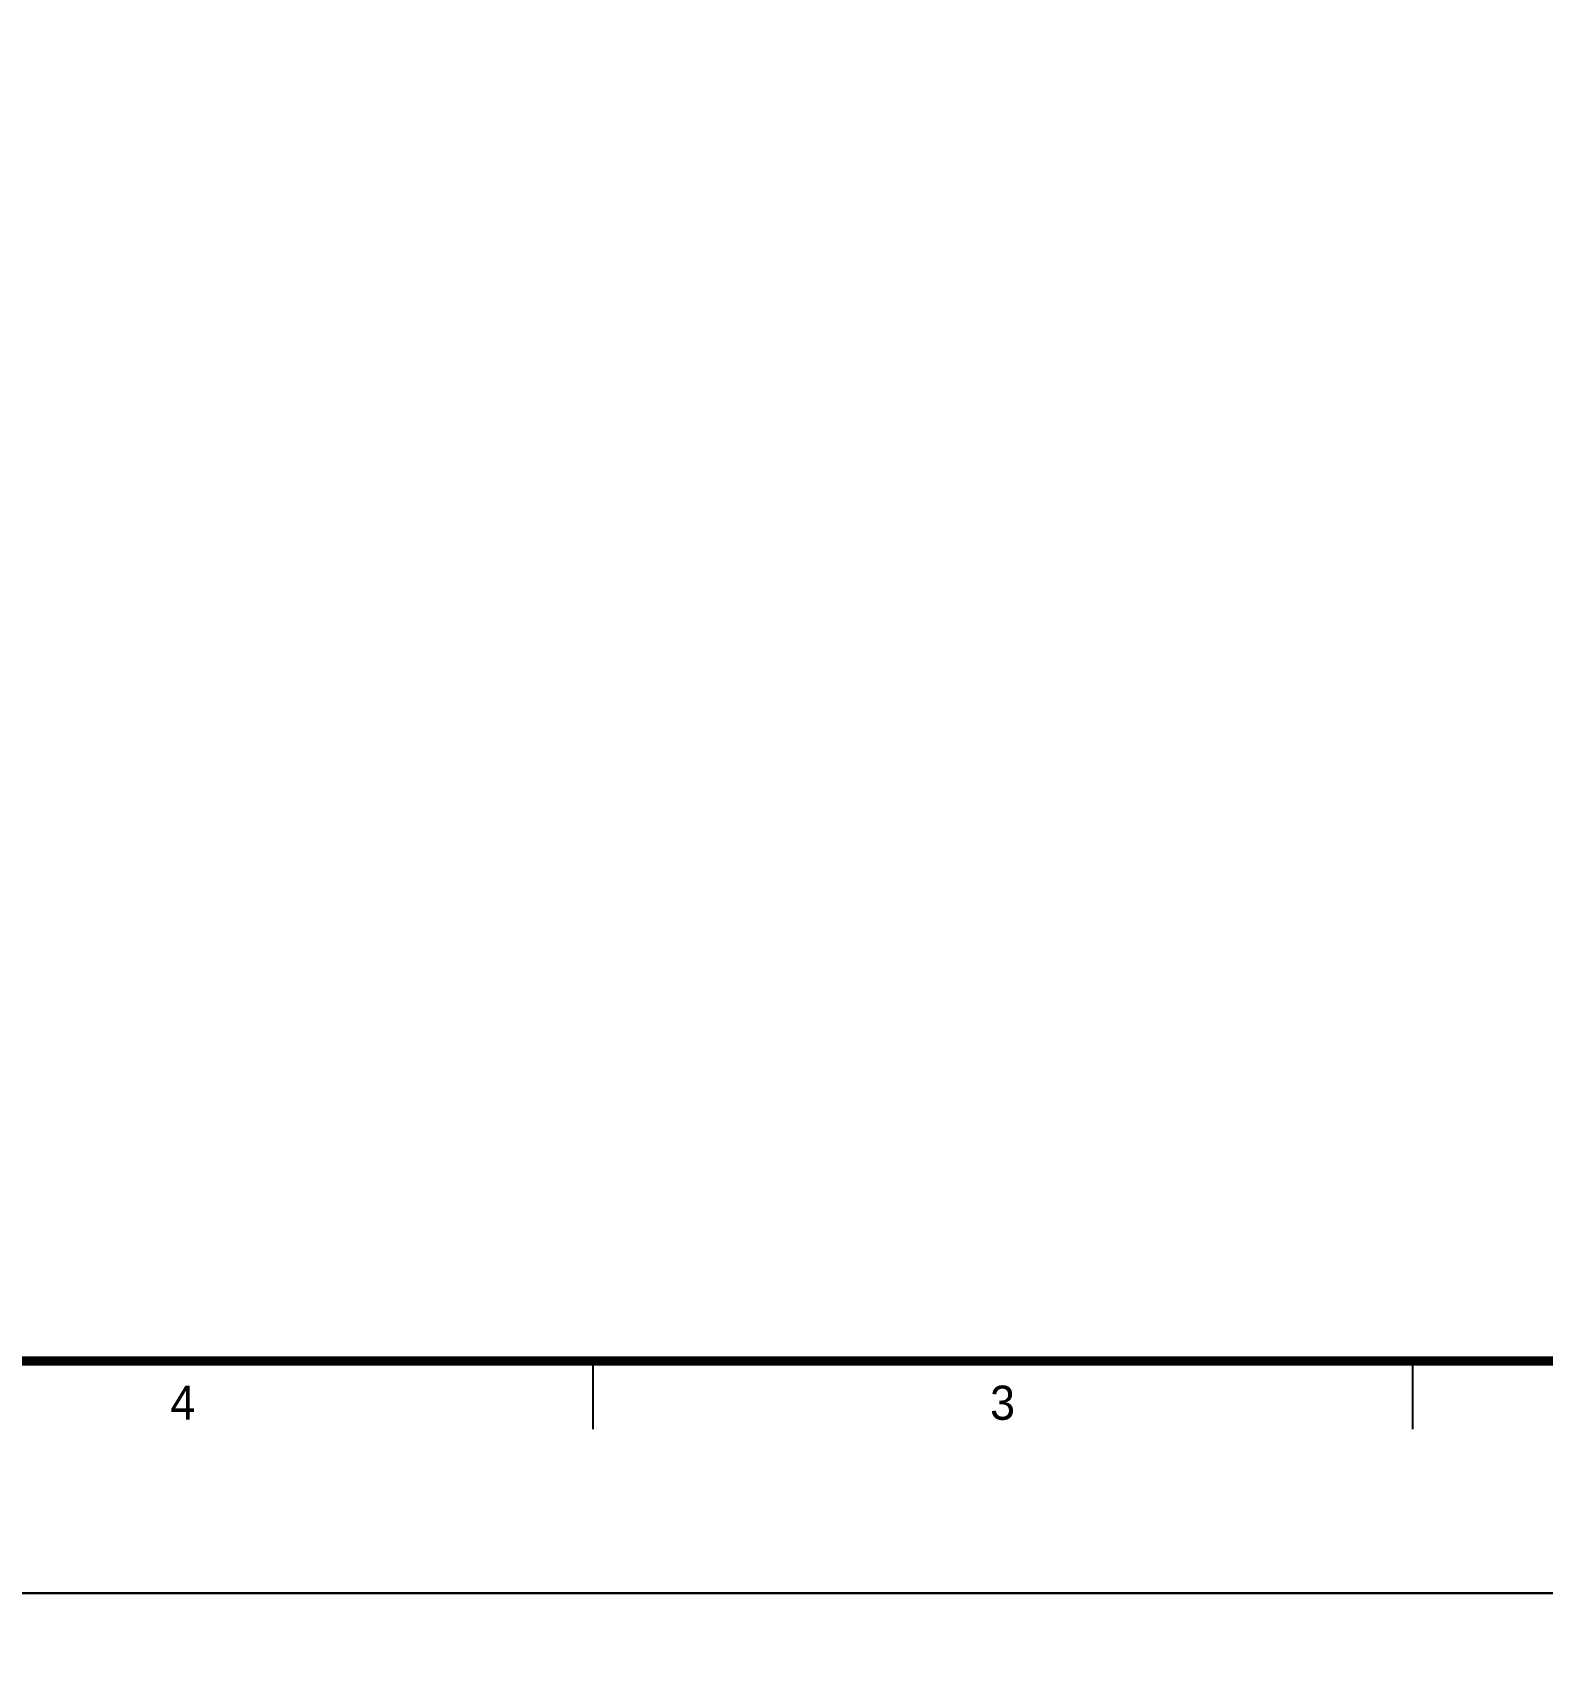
# Model space of a CAD drawing. Header units: millimetres. Extents: x -24416 to 92204, y -190080 to 23760.
# Drawn here: x 31001 to 36525, y -160655 to -154669 of the extents above; entities that cross this region are included whole.
import ezdxf
from ezdxf.enums import TextEntityAlignment as Align

# ---------------------------------------------------------------- set-up
doc = ezdxf.new("R2010")
doc.units = ezdxf.units.MM
doc.header["$LTSCALE"] = 50
doc.layers.add('AA-BORD-FORM', color=7, linetype='Continuous')
doc.layers.add('AA-BORD-TEXT', color=3, linetype='Continuous')
doc.styles.add('HAUD01', font='Dotum.ttf')

# ---------------------------------------------------------------- blocks, each defined once
blk = doc.blocks.new('XR-FORM 청주월명')
at = {"layer": 'AA-BORD-FORM', "color": 2}
for p, q in [((661, 17), (661, 12)), ((721, 17), (721, 12))]:
    blk.add_line(p, q, dxfattribs=at)
at = {"layer": 'AA-BORD-FORM', "color": 1}
blk.add_lwpolyline([(0, 0), (841, 0), (841, 594), (0, 594)], close=True, dxfattribs=at)
at = {"layer": 'AA-BORD-FORM', "color": 2, "const_width": 0.682}
blk.add_lwpolyline([(21, 17), (21, 577), (821, 577), (821, 17)], close=True, dxfattribs=at)
at = {"layer": 'AA-BORD-TEXT', "color": 7, "style": 'HAUD01'}
for s, p in [('4', (631, 13.95)), ('3', (691, 13.94))]:
    blk.add_text(s, height=2.5, dxfattribs=at).set_placement(p, align=Align.MIDDLE_CENTER)

msp = doc.modelspace()

# ---------------------------------------------------------------- block references
at = {"xscale": 50, "yscale": 50, "zscale": 50}
for p in [(0, -160380), (0, -190080)]:
    msp.add_blockref('XR-FORM 청주월명', p, dxfattribs=at)

doc.saveas('drawing.dxf')
